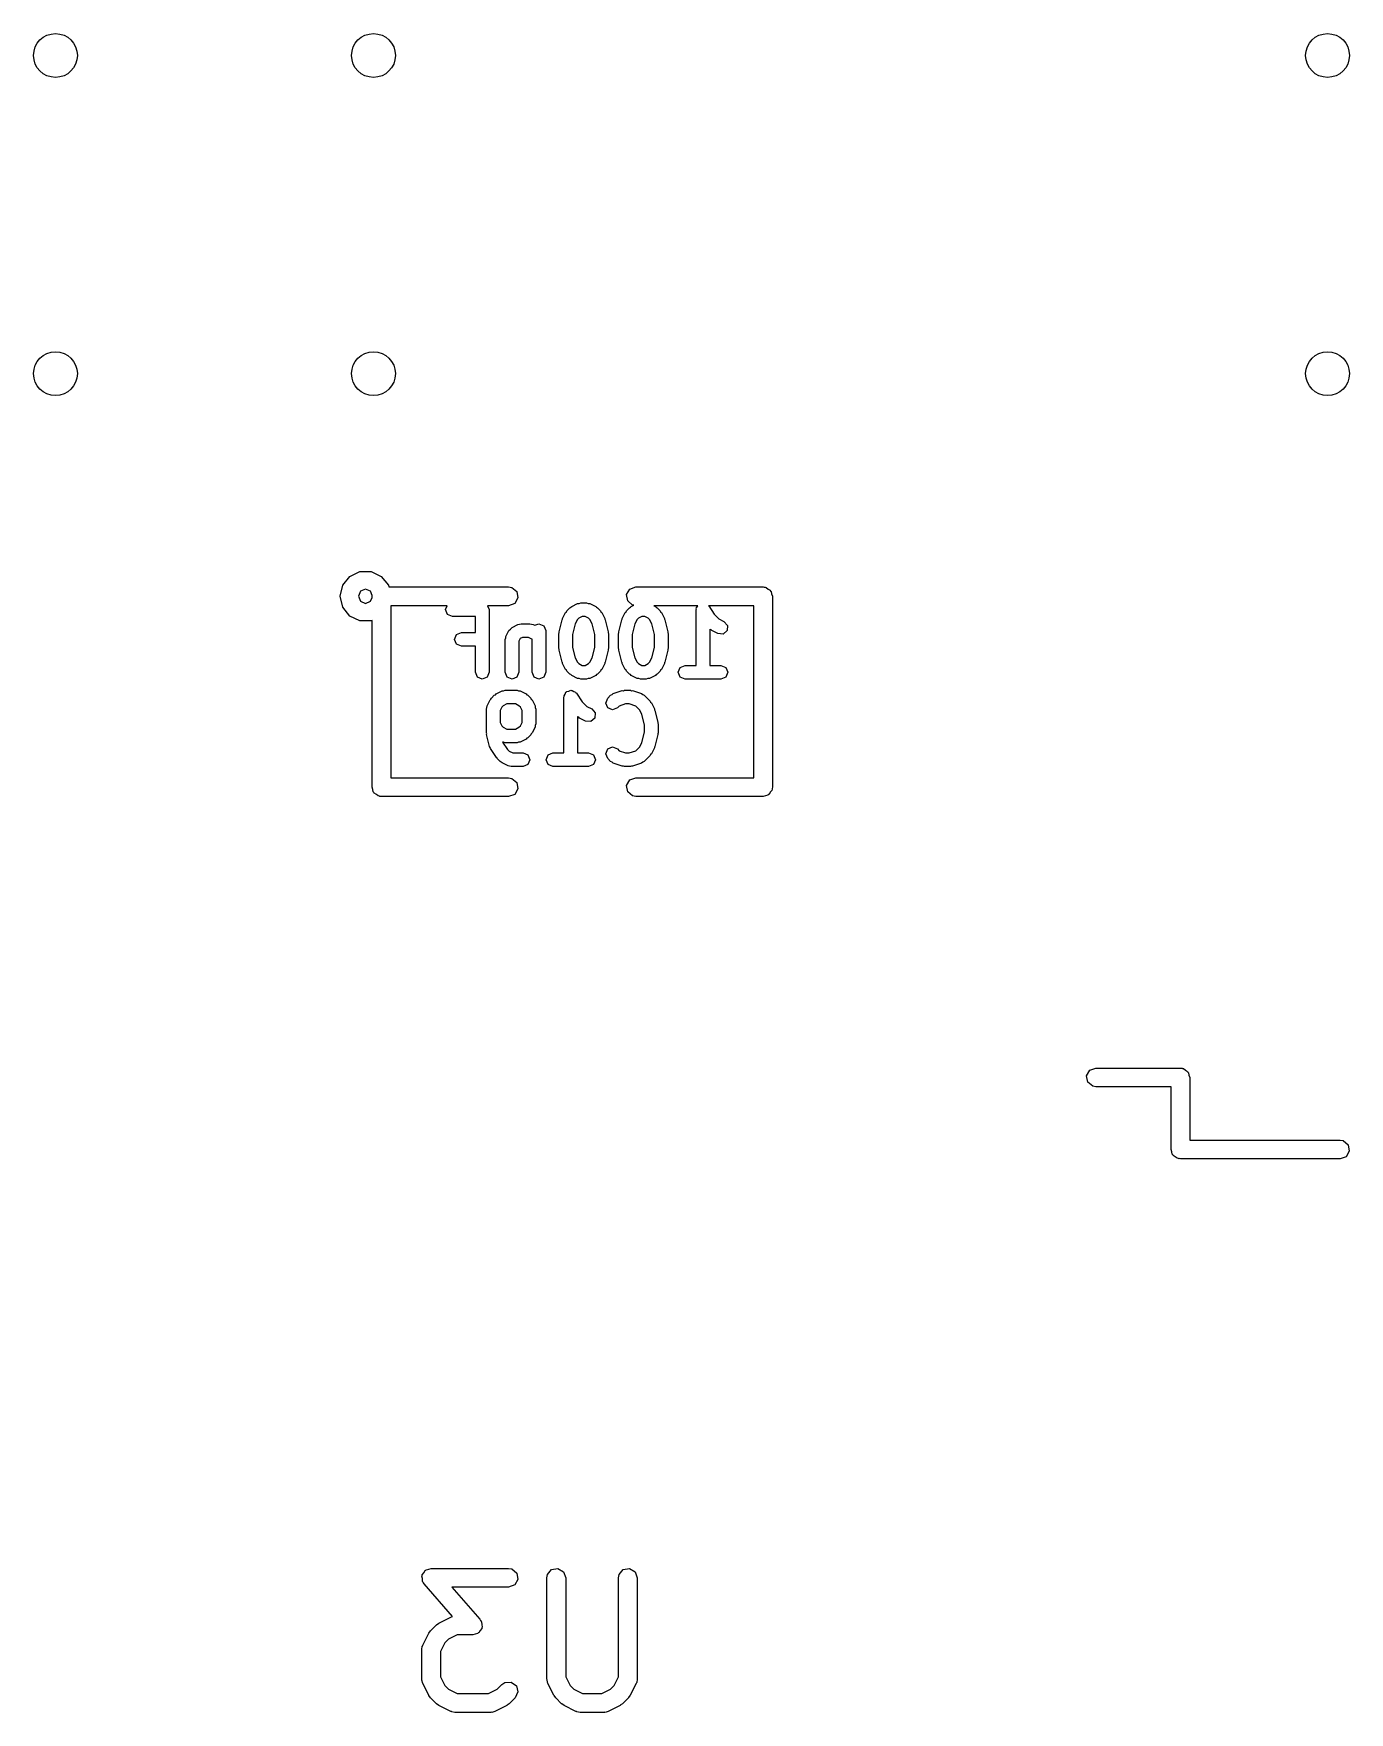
# Model space of a CAD drawing. Extents: x 0.09 to 3.11, y 0.01 to 3.81.
# Drawn here: x 2.068 to 2.482, y 3.229 to 3.757 of the extents above; entities that cross this region are included whole.
import ezdxf

# ---------------------------------------------------------------- set-up
doc = ezdxf.new("R2010")
doc.units = 0
doc.header["$MEASUREMENT"] = 0
doc.layers.add('BLACK', color=7, linetype='CONTINUOUS')

msp = doc.modelspace()

# ---------------------------------------------------------------- linework, layer by layer
at = {"layer": 'BLACK', "linetype": 'CONTINUOUS'}
for p, q in [((2.16455, 3.58), (2.16533, 3.58345)), ((2.16533, 3.58345), (2.16754, 3.58622)), ((2.16754, 3.58622), (2.17073, 3.58775)), ((2.17073, 3.58775), (2.17427, 3.58775)), ((2.17427, 3.58775), (2.17746, 3.58622)), ((2.17746, 3.58622), (2.17967, 3.58345)), ((2.17967, 3.58345), (2.17978, 3.58295)), ((2.16533, 3.57655), (2.16455, 3.58)), ((2.17093, 3.58157), (2.17028, 3.58)), ((2.17028, 3.58), (2.17093, 3.57843)), ((2.1725, 3.58222), (2.17093, 3.58157)), ((2.17093, 3.57843), (2.1725, 3.57778)), ((2.17407, 3.58157), (2.1725, 3.58222)), ((2.1725, 3.57778), (2.17407, 3.57843)), ((2.1746, 3.58029), (2.17407, 3.58157)), ((2.17407, 3.57843), (2.17455, 3.57959)), ((2.17455, 3.58), (2.1746, 3.58029)), ((2.17455, 3.57959), (2.17455, 3.58)), ((2.17978, 3.58295), (2.2175, 3.58295)), ((2.2175, 3.58295), (2.21851, 3.58277)), ((2.21851, 3.58277), (2.22006, 3.58148)), ((2.22041, 3.57949), (2.2194, 3.57774)), ((2.22006, 3.58148), (2.22041, 3.57949)), ((2.25459, 3.58051), (2.2556, 3.58226)), ((2.25494, 3.57852), (2.25459, 3.58051)), ((2.25649, 3.57723), (2.25494, 3.57852)), ((2.2556, 3.58226), (2.2575, 3.58295)), ((2.2575, 3.58295), (2.2975, 3.58295)), ((2.2975, 3.58295), (2.29788, 3.58289)), ((2.29788, 3.58289), (2.29801, 3.58291)), ((2.29801, 3.58291), (2.29813, 3.58284)), ((2.29813, 3.58284), (2.29851, 3.58277)), ((2.29851, 3.58277), (2.2991, 3.58228)), ((2.2991, 3.58228), (2.29976, 3.5819)), ((2.29976, 3.5819), (2.29985, 3.58165)), ((2.29985, 3.58165), (2.30006, 3.58148)), ((2.30006, 3.58148), (2.30019, 3.58072)), ((2.30019, 3.58072), (2.30045, 3.58)), ((2.30045, 3.58), (2.30045, 3.52)), ((2.16754, 3.57378), (2.16533, 3.57655)), ((2.17073, 3.57225), (2.16754, 3.57378)), ((2.19818, 3.57705), (2.18045, 3.57705)), ((2.18045, 3.57705), (2.18045, 3.52295)), ((2.19767, 3.57581), (2.19818, 3.57705)), ((2.1983, 3.57429), (2.19767, 3.57581)), ((2.19982, 3.57366), (2.1983, 3.57429)), ((2.20705, 3.57366), (2.19982, 3.57366)), ((2.20705, 3.56858), (2.20705, 3.57366)), ((2.2175, 3.57705), (2.21084, 3.57705)), ((2.21084, 3.57705), (2.21135, 3.57581)), ((2.21135, 3.57581), (2.21135, 3.55611)), ((2.2194, 3.57774), (2.2175, 3.57705)), ((2.23446, 3.57278), (2.23448, 3.57302)), ((2.23448, 3.57302), (2.23542, 3.5749)), ((2.23542, 3.5749), (2.23568, 3.57513)), ((2.23568, 3.57513), (2.23582, 3.57545)), ((2.23582, 3.57545), (2.23676, 3.57639)), ((2.23676, 3.57639), (2.23709, 3.57653)), ((2.23709, 3.57653), (2.23732, 3.57679)), ((2.23732, 3.57679), (2.23919, 3.57773)), ((2.23955, 3.5731), (2.23911, 3.57266)), ((2.23919, 3.57773), (2.23969, 3.57777)), ((2.24066, 3.57366), (2.23955, 3.5731)), ((2.23969, 3.57777), (2.24015, 3.57796)), ((2.24015, 3.57796), (2.24203, 3.57796)), ((2.24152, 3.57366), (2.24066, 3.57366)), ((2.24263, 3.5731), (2.24152, 3.57366)), ((2.24203, 3.57796), (2.24249, 3.57777)), ((2.24249, 3.57777), (2.24299, 3.57773)), ((2.24308, 3.57266), (2.24263, 3.5731)), ((2.24299, 3.57773), (2.24487, 3.57679)), ((2.24487, 3.57679), (2.2451, 3.57653)), ((2.2451, 3.57653), (2.24543, 3.57639)), ((2.24543, 3.57639), (2.24637, 3.57545)), ((2.24637, 3.57545), (2.2465, 3.57513)), ((2.2465, 3.57513), (2.24677, 3.5749)), ((2.24677, 3.5749), (2.24771, 3.57302)), ((2.24771, 3.57302), (2.24772, 3.57278)), ((2.25322, 3.57278), (2.25324, 3.57302)), ((2.25324, 3.57302), (2.25418, 3.5749)), ((2.25418, 3.5749), (2.25445, 3.57513)), ((2.25445, 3.57513), (2.25458, 3.57545)), ((2.25458, 3.57545), (2.25552, 3.57639)), ((2.25552, 3.57639), (2.25585, 3.57653)), ((2.25585, 3.57653), (2.25608, 3.57679)), ((2.25608, 3.57679), (2.25682, 3.57717)), ((2.25682, 3.57717), (2.25649, 3.57723)), ((2.25831, 3.5731), (2.25787, 3.57266)), ((2.25942, 3.57366), (2.25831, 3.5731)), ((2.26029, 3.57366), (2.25942, 3.57366)), ((2.2614, 3.5731), (2.26029, 3.57366)), ((2.26184, 3.57266), (2.2614, 3.5731)), ((2.27698, 3.57705), (2.26313, 3.57705)), ((2.26313, 3.57705), (2.26363, 3.57679)), ((2.26363, 3.57679), (2.26386, 3.57653)), ((2.26386, 3.57653), (2.26419, 3.57639)), ((2.26419, 3.57639), (2.26513, 3.57545)), ((2.26513, 3.57545), (2.26526, 3.57513)), ((2.26526, 3.57513), (2.26553, 3.5749)), ((2.26553, 3.5749), (2.26647, 3.57302)), ((2.26647, 3.57302), (2.26649, 3.57278)), ((2.27647, 3.57581), (2.27655, 3.57601)), ((2.27647, 3.55826), (2.27647, 3.57581)), ((2.27651, 3.57623), (2.27686, 3.57675)), ((2.27655, 3.57601), (2.27651, 3.57623)), ((2.27686, 3.57675), (2.27698, 3.57705)), ((2.29455, 3.57705), (2.28034, 3.57705)), ((2.28034, 3.57705), (2.28041, 3.577)), ((2.28041, 3.577), (2.28216, 3.57437)), ((2.28216, 3.57437), (2.28364, 3.57289)), ((2.28364, 3.57289), (2.28521, 3.5721)), ((2.29455, 3.52295), (2.29455, 3.57705)), ((2.17427, 3.57225), (2.17073, 3.57225)), ((2.17455, 3.57238), (2.17427, 3.57225)), ((2.17455, 3.52), (2.17455, 3.57238)), ((2.20048, 3.56643), (2.20111, 3.56795)), ((2.20111, 3.56795), (2.20263, 3.56858)), ((2.20263, 3.56858), (2.20705, 3.56858)), ((2.21666, 3.56739), (2.21759, 3.56927)), ((2.21759, 3.56927), (2.21811, 3.56971)), ((2.21811, 3.56971), (2.21856, 3.57023)), ((2.21856, 3.57023), (2.22043, 3.57117)), ((2.22043, 3.57117), (2.22093, 3.5712)), ((2.22093, 3.5712), (2.22139, 3.57139)), ((2.22139, 3.57139), (2.22421, 3.57139)), ((2.22421, 3.57139), (2.22467, 3.5712)), ((2.22467, 3.5712), (2.22517, 3.57117)), ((2.22517, 3.57117), (2.22576, 3.57087)), ((2.22576, 3.57087), (2.22702, 3.57139)), ((2.22702, 3.57139), (2.22854, 3.57076)), ((2.22854, 3.57076), (2.22917, 3.56924)), ((2.22917, 3.56924), (2.22917, 3.55611)), ((2.23331, 3.56831), (2.23342, 3.56856)), ((2.23331, 3.56361), (2.23331, 3.56831)), ((2.23338, 3.56883), (2.23432, 3.57258)), ((2.23342, 3.56856), (2.23338, 3.56883)), ((2.23432, 3.57258), (2.23446, 3.57278)), ((2.23843, 3.57131), (2.23761, 3.56804)), ((2.23761, 3.56804), (2.23761, 3.56388)), ((2.23911, 3.57266), (2.23843, 3.57131)), ((2.24375, 3.57131), (2.24308, 3.57266)), ((2.24457, 3.56804), (2.24375, 3.57131)), ((2.24457, 3.56388), (2.24457, 3.56804)), ((2.24772, 3.57278), (2.24787, 3.57258)), ((2.24787, 3.57258), (2.24881, 3.56883)), ((2.24881, 3.56883), (2.24877, 3.56856)), ((2.24877, 3.56856), (2.24887, 3.56831)), ((2.24887, 3.56831), (2.24887, 3.56361)), ((2.25208, 3.56831), (2.25218, 3.56856)), ((2.25208, 3.56361), (2.25208, 3.56831)), ((2.25214, 3.56883), (2.25308, 3.57258)), ((2.25218, 3.56856), (2.25214, 3.56883)), ((2.25308, 3.57258), (2.25322, 3.57278)), ((2.25719, 3.57131), (2.25638, 3.56804)), ((2.25638, 3.56804), (2.25638, 3.56388)), ((2.25787, 3.57266), (2.25719, 3.57131)), ((2.26252, 3.57131), (2.26184, 3.57266)), ((2.26333, 3.56804), (2.26252, 3.57131)), ((2.26333, 3.56388), (2.26333, 3.56804)), ((2.26649, 3.57278), (2.26663, 3.57258)), ((2.26663, 3.57258), (2.26757, 3.56883)), ((2.26757, 3.56883), (2.26753, 3.56856)), ((2.26753, 3.56856), (2.26763, 3.56831)), ((2.26763, 3.56831), (2.26763, 3.56361)), ((2.28085, 3.5696), (2.28077, 3.56968)), ((2.28077, 3.56968), (2.28077, 3.55826)), ((2.28118, 3.56946), (2.28085, 3.5696)), ((2.28141, 3.5692), (2.28118, 3.56946)), ((2.28328, 3.56826), (2.28141, 3.5692)), ((2.28493, 3.56814), (2.28328, 3.56826)), ((2.28617, 3.56922), (2.28493, 3.56814)), ((2.28521, 3.5721), (2.28628, 3.57086)), ((2.28628, 3.57086), (2.28617, 3.56922)), ((2.20111, 3.56491), (2.20048, 3.56643)), ((2.20263, 3.56428), (2.20111, 3.56491)), ((2.20705, 3.56428), (2.20263, 3.56428)), ((2.20705, 3.55611), (2.20705, 3.56428)), ((2.21643, 3.56643), (2.21662, 3.56689)), ((2.21643, 3.55611), (2.21643, 3.56643)), ((2.21662, 3.56689), (2.21666, 3.56739)), ((2.22112, 3.5667), (2.22073, 3.56592)), ((2.22073, 3.56592), (2.22073, 3.55611)), ((2.2219, 3.56709), (2.22112, 3.5667)), ((2.2237, 3.56709), (2.2219, 3.56709)), ((2.22481, 3.56654), (2.2237, 3.56709)), ((2.22487, 3.56648), (2.22481, 3.56654)), ((2.22487, 3.55611), (2.22487, 3.56648)), ((2.23342, 3.56336), (2.23331, 3.56361)), ((2.23338, 3.56309), (2.23342, 3.56336)), ((2.23432, 3.55934), (2.23338, 3.56309)), ((2.23761, 3.56388), (2.23843, 3.56061)), ((2.24375, 3.56061), (2.24457, 3.56388)), ((2.24881, 3.56309), (2.24787, 3.55934)), ((2.24887, 3.56361), (2.24877, 3.56336)), ((2.24877, 3.56336), (2.24881, 3.56309)), ((2.25218, 3.56336), (2.25208, 3.56361)), ((2.25214, 3.56309), (2.25218, 3.56336)), ((2.25308, 3.55934), (2.25214, 3.56309)), ((2.25638, 3.56388), (2.25719, 3.56061)), ((2.26252, 3.56061), (2.26333, 3.56388)), ((2.26757, 3.56309), (2.26663, 3.55934)), ((2.26763, 3.56361), (2.26753, 3.56336)), ((2.26753, 3.56336), (2.26757, 3.56309)), ((2.23446, 3.55914), (2.23432, 3.55934)), ((2.23448, 3.5589), (2.23446, 3.55914)), ((2.23542, 3.55702), (2.23448, 3.5589)), ((2.23843, 3.56061), (2.23911, 3.55926)), ((2.23911, 3.55926), (2.23955, 3.55882)), ((2.23955, 3.55882), (2.24066, 3.55826)), ((2.24066, 3.55826), (2.24152, 3.55826)), ((2.24152, 3.55826), (2.24263, 3.55882)), ((2.24263, 3.55882), (2.24308, 3.55926)), ((2.24308, 3.55926), (2.24375, 3.56061)), ((2.24771, 3.5589), (2.24677, 3.55702)), ((2.24772, 3.55914), (2.24771, 3.5589)), ((2.24787, 3.55934), (2.24772, 3.55914)), ((2.25322, 3.55914), (2.25308, 3.55934)), ((2.25324, 3.5589), (2.25322, 3.55914)), ((2.25418, 3.55702), (2.25324, 3.5589)), ((2.25719, 3.56061), (2.25787, 3.55926)), ((2.25787, 3.55926), (2.25831, 3.55882)), ((2.25831, 3.55882), (2.25942, 3.55826)), ((2.25942, 3.55826), (2.26029, 3.55826)), ((2.26029, 3.55826), (2.2614, 3.55882)), ((2.2614, 3.55882), (2.26184, 3.55926)), ((2.26184, 3.55926), (2.26252, 3.56061)), ((2.26647, 3.5589), (2.26553, 3.55702)), ((2.26649, 3.55914), (2.26647, 3.5589)), ((2.26663, 3.55934), (2.26649, 3.55914)), ((2.27084, 3.55611), (2.27147, 3.55763)), ((2.27147, 3.55763), (2.27299, 3.55826)), ((2.27299, 3.55826), (2.27647, 3.55826)), ((2.28077, 3.55826), (2.28425, 3.55826)), ((2.28425, 3.55826), (2.28577, 3.55763)), ((2.28577, 3.55763), (2.2864, 3.55611)), ((2.20768, 3.55459), (2.20705, 3.55611)), ((2.2092, 3.55396), (2.20768, 3.55459)), ((2.21072, 3.55459), (2.2092, 3.55396)), ((2.21135, 3.55611), (2.21072, 3.55459)), ((2.21706, 3.55459), (2.21643, 3.55611)), ((2.21858, 3.55396), (2.21706, 3.55459)), ((2.2201, 3.55459), (2.21858, 3.55396)), ((2.22073, 3.55611), (2.2201, 3.55459)), ((2.2255, 3.55459), (2.22487, 3.55611)), ((2.22702, 3.55396), (2.2255, 3.55459)), ((2.22854, 3.55459), (2.22702, 3.55396)), ((2.22917, 3.55611), (2.22854, 3.55459)), ((2.23568, 3.55679), (2.23542, 3.55702)), ((2.23582, 3.55647), (2.23568, 3.55679)), ((2.23676, 3.55553), (2.23582, 3.55647)), ((2.23709, 3.55539), (2.23676, 3.55553)), ((2.23732, 3.55513), (2.23709, 3.55539)), ((2.23919, 3.55419), (2.23732, 3.55513)), ((2.23969, 3.55415), (2.23919, 3.55419)), ((2.24015, 3.55396), (2.23969, 3.55415)), ((2.24203, 3.55396), (2.24015, 3.55396)), ((2.24249, 3.55415), (2.24203, 3.55396)), ((2.24299, 3.55419), (2.24249, 3.55415)), ((2.24487, 3.55513), (2.24299, 3.55419)), ((2.2451, 3.55539), (2.24487, 3.55513)), ((2.24543, 3.55553), (2.2451, 3.55539)), ((2.24637, 3.55647), (2.24543, 3.55553)), ((2.2465, 3.55679), (2.24637, 3.55647)), ((2.24677, 3.55702), (2.2465, 3.55679)), ((2.25445, 3.55679), (2.25418, 3.55702)), ((2.25458, 3.55647), (2.25445, 3.55679)), ((2.25552, 3.55553), (2.25458, 3.55647)), ((2.25585, 3.55539), (2.25552, 3.55553)), ((2.25608, 3.55513), (2.25585, 3.55539)), ((2.25796, 3.55419), (2.25608, 3.55513)), ((2.25845, 3.55415), (2.25796, 3.55419)), ((2.25892, 3.55396), (2.25845, 3.55415)), ((2.26079, 3.55396), (2.25892, 3.55396)), ((2.26126, 3.55415), (2.26079, 3.55396)), ((2.26175, 3.55419), (2.26126, 3.55415)), ((2.26363, 3.55513), (2.26175, 3.55419)), ((2.26386, 3.55539), (2.26363, 3.55513)), ((2.26419, 3.55553), (2.26386, 3.55539)), ((2.26513, 3.55647), (2.26419, 3.55553)), ((2.26526, 3.55679), (2.26513, 3.55647)), ((2.26553, 3.55702), (2.26526, 3.55679)), ((2.27147, 3.55459), (2.27084, 3.55611)), ((2.27299, 3.55396), (2.27147, 3.55459)), ((2.27862, 3.55396), (2.27299, 3.55396)), ((2.28425, 3.55396), (2.27862, 3.55396)), ((2.28577, 3.55459), (2.28425, 3.55396)), ((2.2864, 3.55611), (2.28577, 3.55459)), ((2.21072, 3.54552), (2.21166, 3.5474)), ((2.21166, 3.5474), (2.21192, 3.54763)), ((2.21192, 3.54763), (2.21206, 3.54795)), ((2.21206, 3.54795), (2.213, 3.54889)), ((2.213, 3.54889), (2.21332, 3.54903)), ((2.21332, 3.54903), (2.21356, 3.54929)), ((2.21356, 3.54929), (2.21543, 3.55023)), ((2.21543, 3.55023), (2.21593, 3.55027)), ((2.21593, 3.55027), (2.21639, 3.55046)), ((2.21639, 3.55046), (2.22015, 3.55046)), ((2.22015, 3.55046), (2.22061, 3.55027)), ((2.22061, 3.55027), (2.22111, 3.55023)), ((2.22111, 3.55023), (2.22298, 3.54929)), ((2.22298, 3.54929), (2.22321, 3.54903)), ((2.22321, 3.54903), (2.22354, 3.54889)), ((2.22354, 3.54889), (2.22448, 3.54795)), ((2.22448, 3.54795), (2.22462, 3.54763)), ((2.22462, 3.54763), (2.22488, 3.5474)), ((2.22488, 3.5474), (2.22582, 3.54552)), ((2.23488, 3.54831), (2.23497, 3.54851)), ((2.23488, 3.53076), (2.23488, 3.54831)), ((2.23492, 3.54873), (2.23527, 3.54925)), ((2.23497, 3.54851), (2.23492, 3.54873)), ((2.23527, 3.54925), (2.23551, 3.54983)), ((2.23551, 3.54983), (2.23572, 3.54992)), ((2.23572, 3.54992), (2.23584, 3.5501)), ((2.23584, 3.5501), (2.23645, 3.55022)), ((2.23645, 3.55022), (2.23703, 3.55046)), ((2.23703, 3.55046), (2.23724, 3.55038)), ((2.23724, 3.55038), (2.23745, 3.55042)), ((2.23745, 3.55042), (2.23797, 3.55007)), ((2.23797, 3.55007), (2.23855, 3.54983)), ((2.23855, 3.54983), (2.23864, 3.54963)), ((2.23864, 3.54963), (2.23882, 3.5495)), ((2.23882, 3.5495), (2.24058, 3.54687)), ((2.24058, 3.54687), (2.24206, 3.54539)), ((2.24801, 3.54643), (2.24864, 3.54795)), ((2.24864, 3.54795), (2.24958, 3.54889)), ((2.24958, 3.54889), (2.25004, 3.54908)), ((2.25004, 3.54908), (2.25042, 3.54941)), ((2.25042, 3.54941), (2.25324, 3.55035)), ((2.25324, 3.55035), (2.25359, 3.55032)), ((2.25359, 3.55032), (2.25392, 3.55046)), ((2.25392, 3.55046), (2.25579, 3.55046)), ((2.25579, 3.55046), (2.25612, 3.55032)), ((2.25612, 3.55032), (2.25647, 3.55035)), ((2.25647, 3.55035), (2.25929, 3.54941)), ((2.25929, 3.54941), (2.25967, 3.54908)), ((2.25967, 3.54908), (2.26013, 3.54889)), ((2.26013, 3.54889), (2.262, 3.54702)), ((2.262, 3.54702), (2.26214, 3.54669)), ((2.26214, 3.54669), (2.26241, 3.54646)), ((2.21049, 3.54456), (2.21068, 3.54502)), ((2.21049, 3.53705), (2.21049, 3.54456)), ((2.21068, 3.54502), (2.21072, 3.54552)), ((2.21535, 3.54516), (2.21479, 3.54405)), ((2.21479, 3.54405), (2.21479, 3.54037)), ((2.21579, 3.5456), (2.21535, 3.54516)), ((2.2169, 3.54616), (2.21579, 3.5456)), ((2.21964, 3.54616), (2.2169, 3.54616)), ((2.22075, 3.54561), (2.21964, 3.54616)), ((2.22119, 3.54516), (2.22075, 3.54561)), ((2.22175, 3.54405), (2.22119, 3.54516)), ((2.22175, 3.54037), (2.22175, 3.54405)), ((2.22582, 3.54552), (2.22586, 3.54502)), ((2.22586, 3.54502), (2.22605, 3.54456)), ((2.22605, 3.54456), (2.22605, 3.53987)), ((2.23926, 3.5421), (2.23918, 3.54218)), ((2.23918, 3.54218), (2.23918, 3.53076)), ((2.23959, 3.54196), (2.23926, 3.5421)), ((2.23982, 3.5417), (2.23959, 3.54196)), ((2.2417, 3.54076), (2.23982, 3.5417)), ((2.24206, 3.54539), (2.24362, 3.5446)), ((2.24458, 3.54172), (2.24334, 3.54064)), ((2.24362, 3.5446), (2.2447, 3.54336)), ((2.2447, 3.54336), (2.24458, 3.54172)), ((2.24864, 3.54491), (2.24801, 3.54643)), ((2.25016, 3.54428), (2.24864, 3.54491)), ((2.25168, 3.54491), (2.25016, 3.54428)), ((2.25226, 3.54549), (2.25168, 3.54491)), ((2.25427, 3.54616), (2.25226, 3.54549)), ((2.25544, 3.54616), (2.25427, 3.54616)), ((2.25745, 3.54549), (2.25544, 3.54616)), ((2.25872, 3.54422), (2.25745, 3.54549)), ((2.25939, 3.54287), (2.25872, 3.54422)), ((2.26021, 3.5396), (2.25939, 3.54287)), ((2.26241, 3.54646), (2.26334, 3.54458)), ((2.26334, 3.54458), (2.26336, 3.54434)), ((2.26336, 3.54434), (2.26351, 3.54414)), ((2.26351, 3.54414), (2.26445, 3.54039)), ((2.21059, 3.5368), (2.21049, 3.53705)), ((2.21055, 3.53653), (2.21059, 3.5368)), ((2.21149, 3.53278), (2.21055, 3.53653)), ((2.21479, 3.54037), (2.21535, 3.53926)), ((2.21535, 3.53926), (2.21579, 3.53882)), ((2.21579, 3.53882), (2.2169, 3.53826)), ((2.2169, 3.53826), (2.21964, 3.53826)), ((2.21964, 3.53826), (2.22075, 3.53882)), ((2.22075, 3.53882), (2.22119, 3.53926)), ((2.22119, 3.53926), (2.22175, 3.54037)), ((2.22448, 3.53647), (2.22354, 3.53553)), ((2.22462, 3.5368), (2.22448, 3.53647)), ((2.22488, 3.53703), (2.22462, 3.5368)), ((2.22582, 3.53891), (2.22488, 3.53703)), ((2.22586, 3.5394), (2.22582, 3.53891)), ((2.22605, 3.53987), (2.22586, 3.5394)), ((2.24334, 3.54064), (2.2417, 3.54076)), ((2.25939, 3.53405), (2.26021, 3.53732)), ((2.26021, 3.53732), (2.26021, 3.5396)), ((2.26445, 3.53653), (2.26351, 3.53278)), ((2.26445, 3.54039), (2.26441, 3.54012)), ((2.26441, 3.54012), (2.26451, 3.53987)), ((2.26451, 3.53705), (2.26441, 3.5368)), ((2.26441, 3.5368), (2.26445, 3.53653)), ((2.26451, 3.53987), (2.26451, 3.53705)), ((2.21172, 3.53248), (2.21149, 3.53278)), ((2.21179, 3.53211), (2.21172, 3.53248)), ((2.21367, 3.52929), (2.21179, 3.53211)), ((2.21593, 3.53416), (2.21558, 3.53418)), ((2.21558, 3.53418), (2.21713, 3.53186)), ((2.21639, 3.53396), (2.21593, 3.53416)), ((2.22015, 3.53396), (2.21639, 3.53396)), ((2.21713, 3.53186), (2.21767, 3.53132)), ((2.21767, 3.53132), (2.21878, 3.53076)), ((2.21878, 3.53076), (2.22202, 3.53076)), ((2.22061, 3.53416), (2.22015, 3.53396)), ((2.22111, 3.53419), (2.22061, 3.53416)), ((2.22298, 3.53513), (2.22111, 3.53419)), ((2.22202, 3.53076), (2.22354, 3.53013)), ((2.22321, 3.5354), (2.22298, 3.53513)), ((2.22354, 3.53553), (2.22321, 3.5354)), ((2.22988, 3.53013), (2.2314, 3.53076)), ((2.2314, 3.53076), (2.23488, 3.53076)), ((2.23918, 3.53076), (2.24266, 3.53076)), ((2.24266, 3.53076), (2.24418, 3.53013)), ((2.24801, 3.53049), (2.24864, 3.53201)), ((2.24864, 3.53201), (2.25016, 3.53264)), ((2.25016, 3.53264), (2.25168, 3.53201)), ((2.25168, 3.53201), (2.25226, 3.53143)), ((2.25226, 3.53143), (2.25427, 3.53076)), ((2.25427, 3.53076), (2.25544, 3.53076)), ((2.25544, 3.53076), (2.25745, 3.53143)), ((2.25745, 3.53143), (2.25872, 3.5327)), ((2.25872, 3.5327), (2.25939, 3.53405)), ((2.26334, 3.53234), (2.26241, 3.53046)), ((2.26336, 3.53258), (2.26334, 3.53234)), ((2.26351, 3.53278), (2.26336, 3.53258)), ((2.21385, 3.52917), (2.21367, 3.52929)), ((2.21393, 3.52897), (2.21385, 3.52917)), ((2.21487, 3.52803), (2.21393, 3.52897)), ((2.2152, 3.52789), (2.21487, 3.52803)), ((2.21543, 3.52763), (2.2152, 3.52789)), ((2.21731, 3.52669), (2.21543, 3.52763)), ((2.21781, 3.52665), (2.21731, 3.52669)), ((2.21827, 3.52646), (2.21781, 3.52665)), ((2.22202, 3.52646), (2.21827, 3.52646)), ((2.22354, 3.52709), (2.22202, 3.52646)), ((2.22354, 3.53013), (2.22417, 3.52861)), ((2.22417, 3.52861), (2.22354, 3.52709)), ((2.22925, 3.52861), (2.22988, 3.53013)), ((2.22988, 3.52709), (2.22925, 3.52861)), ((2.2314, 3.52646), (2.22988, 3.52709)), ((2.23703, 3.52646), (2.2314, 3.52646)), ((2.24266, 3.52646), (2.23703, 3.52646)), ((2.24418, 3.52709), (2.24266, 3.52646)), ((2.24418, 3.53013), (2.24481, 3.52861)), ((2.24481, 3.52861), (2.24418, 3.52709)), ((2.24864, 3.52897), (2.24801, 3.53049)), ((2.24958, 3.52803), (2.24864, 3.52897)), ((2.25004, 3.52784), (2.24958, 3.52803)), ((2.25042, 3.52751), (2.25004, 3.52784)), ((2.25324, 3.52657), (2.25042, 3.52751)), ((2.25359, 3.5266), (2.25324, 3.52657)), ((2.25392, 3.52646), (2.25359, 3.5266)), ((2.25579, 3.52646), (2.25392, 3.52646)), ((2.25612, 3.5266), (2.25579, 3.52646)), ((2.25647, 3.52657), (2.25612, 3.5266)), ((2.25929, 3.52751), (2.25647, 3.52657)), ((2.25967, 3.52784), (2.25929, 3.52751)), ((2.26013, 3.52803), (2.25967, 3.52784)), ((2.262, 3.5299), (2.26013, 3.52803)), ((2.26214, 3.53023), (2.262, 3.5299)), ((2.26241, 3.53046), (2.26214, 3.53023)), ((2.18045, 3.52295), (2.2175, 3.52295)), ((2.2175, 3.52295), (2.21851, 3.52277)), ((2.21851, 3.52277), (2.22006, 3.52148)), ((2.22006, 3.52148), (2.22041, 3.51949)), ((2.25459, 3.52051), (2.2556, 3.52226)), ((2.25494, 3.51852), (2.25459, 3.52051)), ((2.2556, 3.52226), (2.2575, 3.52295)), ((2.2575, 3.52295), (2.29455, 3.52295)), ((2.17481, 3.51928), (2.17455, 3.52)), ((2.17494, 3.51852), (2.17481, 3.51928)), ((2.17515, 3.51835), (2.17494, 3.51852)), ((2.17524, 3.5181), (2.17515, 3.51835)), ((2.1759, 3.51772), (2.17524, 3.5181)), ((2.17649, 3.51723), (2.1759, 3.51772)), ((2.17687, 3.51716), (2.17649, 3.51723)), ((2.17699, 3.51709), (2.17687, 3.51716)), ((2.17712, 3.51711), (2.17699, 3.51709)), ((2.1775, 3.51705), (2.17712, 3.51711)), ((2.2175, 3.51705), (2.1775, 3.51705)), ((2.2194, 3.51774), (2.2175, 3.51705)), ((2.22041, 3.51949), (2.2194, 3.51774)), ((2.25649, 3.51723), (2.25494, 3.51852)), ((2.2575, 3.51705), (2.25649, 3.51723)), ((2.2975, 3.51705), (2.2575, 3.51705)), ((2.29822, 3.51731), (2.2975, 3.51705)), ((2.29898, 3.51744), (2.29822, 3.51731)), ((2.29915, 3.51765), (2.29898, 3.51744)), ((2.2994, 3.51774), (2.29915, 3.51765)), ((2.29978, 3.5184), (2.2994, 3.51774)), ((2.30027, 3.51899), (2.29978, 3.5184)), ((2.30034, 3.51937), (2.30027, 3.51899)), ((2.30041, 3.51949), (2.30034, 3.51937)), ((2.30045, 3.52), (2.30039, 3.51962)), ((2.30039, 3.51962), (2.30041, 3.51949)), ((2.39926, 3.42925), (2.40027, 3.431)), ((2.40027, 3.431), (2.40217, 3.43169)), ((2.40217, 3.43169), (2.42874, 3.43169)), ((2.42874, 3.43169), (2.42912, 3.43163)), ((2.42912, 3.43163), (2.42925, 3.43165)), ((2.42925, 3.43165), (2.42937, 3.43158)), ((2.42937, 3.43158), (2.42975, 3.43151)), ((2.42975, 3.43151), (2.43034, 3.43102)), ((2.43034, 3.43102), (2.431, 3.43064)), ((2.431, 3.43064), (2.43109, 3.43039)), ((2.43109, 3.43039), (2.4313, 3.43022)), ((2.39961, 3.42726), (2.39926, 3.42925)), ((2.40116, 3.42597), (2.39961, 3.42726)), ((2.40217, 3.42579), (2.40116, 3.42597)), ((2.42579, 3.42579), (2.40217, 3.42579)), ((2.42579, 3.4061), (2.42579, 3.42579)), ((2.4313, 3.43022), (2.43143, 3.42946)), ((2.43143, 3.42946), (2.43169, 3.42874)), ((2.43169, 3.42874), (2.43169, 3.40906)), ((2.42605, 3.40538), (2.42579, 3.4061)), ((2.42618, 3.40463), (2.42605, 3.40538)), ((2.42639, 3.40445), (2.42618, 3.40463)), ((2.42648, 3.4042), (2.42639, 3.40445)), ((2.42714, 3.40382), (2.42648, 3.4042)), ((2.43169, 3.40906), (2.47894, 3.40906)), ((2.47894, 3.40906), (2.47995, 3.40888)), ((2.47995, 3.40888), (2.48149, 3.40758)), ((2.48184, 3.40559), (2.48083, 3.40384)), ((2.48149, 3.40758), (2.48184, 3.40559)), ((2.42773, 3.40333), (2.42714, 3.40382)), ((2.42811, 3.40326), (2.42773, 3.40333)), ((2.42823, 3.40319), (2.42811, 3.40326)), ((2.42836, 3.40322), (2.42823, 3.40319)), ((2.42874, 3.40315), (2.42836, 3.40322)), ((2.47894, 3.40315), (2.42874, 3.40315)), ((2.48083, 3.40384), (2.47894, 3.40315)), ((2.19022, 3.27198), (2.19034, 3.27218)), ((2.19033, 3.27242), (2.19083, 3.27304)), ((2.19034, 3.27218), (2.19033, 3.27242)), ((2.19083, 3.27304), (2.19123, 3.27373)), ((2.19123, 3.27373), (2.19145, 3.27381)), ((2.19145, 3.27381), (2.1916, 3.27399)), ((2.1916, 3.27399), (2.19238, 3.27414)), ((2.19238, 3.27414), (2.19313, 3.27442)), ((2.19313, 3.27442), (2.2175, 3.27442)), ((2.2175, 3.27442), (2.21851, 3.27424)), ((2.21851, 3.27424), (2.22006, 3.27294)), ((2.22006, 3.27294), (2.22041, 3.27095)), ((2.22955, 3.27146), (2.22972, 3.27247)), ((2.22972, 3.27247), (2.23102, 3.27402)), ((2.23102, 3.27402), (2.23301, 3.27437)), ((2.23301, 3.27437), (2.23476, 3.27336)), ((2.23476, 3.27336), (2.23545, 3.27146)), ((2.25204, 3.27146), (2.25222, 3.27247)), ((2.25222, 3.27247), (2.25352, 3.27402)), ((2.25352, 3.27402), (2.25551, 3.27437)), ((2.25551, 3.27437), (2.25726, 3.27336)), ((2.25726, 3.27336), (2.25795, 3.27146)), ((2.19036, 3.27119), (2.19022, 3.27198)), ((2.19038, 3.2704), (2.19036, 3.27119)), ((2.19055, 3.27011), (2.19038, 3.2704)), ((2.19057, 3.26999), (2.19055, 3.27011)), ((2.19068, 3.2699), (2.19057, 3.26999)), ((2.19091, 3.26952), (2.19068, 3.2699)), ((2.19987, 3.25927), (2.19091, 3.26952)), ((2.2175, 3.26851), (2.19964, 3.26851)), ((2.19964, 3.26851), (2.20847, 3.25841)), ((2.2194, 3.2692), (2.2175, 3.26851)), ((2.22041, 3.27095), (2.2194, 3.2692)), ((2.22955, 3.23959), (2.22955, 3.27146)), ((2.23545, 3.27146), (2.23545, 3.24029)), ((2.25204, 3.24029), (2.25204, 3.27146)), ((2.25795, 3.27146), (2.25795, 3.23959)), ((2.19292, 3.2548), (2.19479, 3.25668)), ((2.19479, 3.25668), (2.19551, 3.25719)), ((2.19551, 3.25719), (2.19556, 3.25723)), ((2.19556, 3.25723), (2.19931, 3.25911)), ((2.19931, 3.25911), (2.19987, 3.25927)), ((2.20847, 3.25841), (2.2087, 3.25803)), ((2.2087, 3.25803), (2.20881, 3.25794)), ((2.20881, 3.25794), (2.20883, 3.25782)), ((2.20883, 3.25782), (2.20901, 3.25753)), ((2.20901, 3.25753), (2.20902, 3.25674)), ((2.20902, 3.25674), (2.20916, 3.25595)), ((2.19049, 3.25029), (2.19236, 3.25404)), ((2.19236, 3.25404), (2.19289, 3.25475)), ((2.19289, 3.25475), (2.19292, 3.2548)), ((2.19743, 3.25097), (2.19608, 3.24827)), ((2.19863, 3.25216), (2.19743, 3.25097)), ((2.20133, 3.25351), (2.19863, 3.25216)), ((2.20625, 3.25351), (2.20133, 3.25351)), ((2.207, 3.25379), (2.20625, 3.25351)), ((2.20778, 3.25394), (2.207, 3.25379)), ((2.20793, 3.25412), (2.20778, 3.25394)), ((2.20815, 3.2542), (2.20793, 3.25412)), ((2.20855, 3.25489), (2.20815, 3.2542)), ((2.20905, 3.25551), (2.20855, 3.25489)), ((2.20916, 3.25595), (2.20904, 3.25575)), ((2.20904, 3.25575), (2.20905, 3.25551)), ((2.19018, 3.24897), (2.19035, 3.24998)), ((2.19018, 3.23959), (2.19018, 3.24897)), ((2.19035, 3.24998), (2.19047, 3.25011)), ((2.19047, 3.25011), (2.19049, 3.25029)), ((2.19608, 3.24827), (2.19608, 3.24029)), ((2.19024, 3.23943), (2.19018, 3.23959)), ((2.1902, 3.23926), (2.19024, 3.23943)), ((2.19049, 3.23827), (2.1902, 3.23926)), ((2.19236, 3.23452), (2.19049, 3.23827)), ((2.19608, 3.24029), (2.19743, 3.23759)), ((2.19743, 3.23759), (2.19863, 3.2364)), ((2.19863, 3.2364), (2.20133, 3.23505)), ((2.21118, 3.23505), (2.21388, 3.2364)), ((2.21388, 3.2364), (2.21541, 3.23793)), ((2.21541, 3.23793), (2.21625, 3.23852)), ((2.21625, 3.23852), (2.21827, 3.2387)), ((2.21827, 3.2387), (2.21992, 3.23754)), ((2.22044, 3.23559), (2.21959, 3.23376)), ((2.21992, 3.23754), (2.22044, 3.23559)), ((2.22961, 3.23943), (2.22955, 3.23959)), ((2.22957, 3.23926), (2.22961, 3.23943)), ((2.22986, 3.23827), (2.22957, 3.23926)), ((2.23173, 3.23452), (2.22986, 3.23827)), ((2.23545, 3.24029), (2.2368, 3.23759)), ((2.2368, 3.23759), (2.238, 3.2364)), ((2.238, 3.2364), (2.2407, 3.23505)), ((2.2468, 3.23505), (2.2495, 3.2364)), ((2.2495, 3.2364), (2.25069, 3.23759)), ((2.25069, 3.23759), (2.25204, 3.24029)), ((2.25764, 3.23827), (2.25576, 3.23452)), ((2.25766, 3.23845), (2.25764, 3.23827)), ((2.25777, 3.23858), (2.25766, 3.23845)), ((2.25795, 3.23959), (2.25777, 3.23858)), ((2.19241, 3.23448), (2.19236, 3.23452)), ((2.19292, 3.23376), (2.19241, 3.23448)), ((2.19479, 3.23188), (2.19292, 3.23376)), ((2.19485, 3.23185), (2.19479, 3.23188)), ((2.19556, 3.23133), (2.19485, 3.23185)), ((2.19931, 3.22945), (2.19556, 3.23133)), ((2.20133, 3.23505), (2.21118, 3.23505)), ((2.21695, 3.23133), (2.2132, 3.22945)), ((2.21699, 3.23137), (2.21695, 3.23133)), ((2.21771, 3.23188), (2.21699, 3.23137)), ((2.21959, 3.23376), (2.21771, 3.23188)), ((2.23178, 3.23448), (2.23173, 3.23452)), ((2.23229, 3.23376), (2.23178, 3.23448)), ((2.23416, 3.23188), (2.23229, 3.23376)), ((2.23422, 3.23185), (2.23416, 3.23188)), ((2.23493, 3.23133), (2.23422, 3.23185)), ((2.23868, 3.22945), (2.23493, 3.23133)), ((2.2407, 3.23505), (2.2468, 3.23505)), ((2.25257, 3.23133), (2.24882, 3.22945)), ((2.25261, 3.23137), (2.25257, 3.23133)), ((2.25333, 3.23188), (2.25261, 3.23137)), ((2.25521, 3.23376), (2.25333, 3.23188)), ((2.25524, 3.23381), (2.25521, 3.23376)), ((2.25576, 3.23452), (2.25524, 3.23381)), ((2.19948, 3.22943), (2.19931, 3.22945)), ((2.19962, 3.22932), (2.19948, 3.22943)), ((2.20063, 3.22914), (2.19962, 3.22932)), ((2.21188, 3.22914), (2.20063, 3.22914)), ((2.21204, 3.2292), (2.21188, 3.22914)), ((2.21221, 3.22916), (2.21204, 3.2292)), ((2.2132, 3.22945), (2.21221, 3.22916)), ((2.23885, 3.22943), (2.23868, 3.22945)), ((2.23899, 3.22932), (2.23885, 3.22943)), ((2.24, 3.22914), (2.23899, 3.22932)), ((2.2475, 3.22914), (2.24, 3.22914)), ((2.24766, 3.2292), (2.2475, 3.22914)), ((2.24783, 3.22916), (2.24766, 3.2292)), ((2.24882, 3.22945), (2.24783, 3.22916))]:
    msp.add_line(p, q, dxfattribs=at)
at = {"layer": 'BLACK'}
for centre in [(2.075, 3.75), (2.175, 3.75), (2.475, 3.75), (2.075, 3.65), (2.175, 3.65), (2.475, 3.65)]:
    msp.add_circle(centre, 0.00689, dxfattribs=at)

doc.saveas('drawing.dxf')
